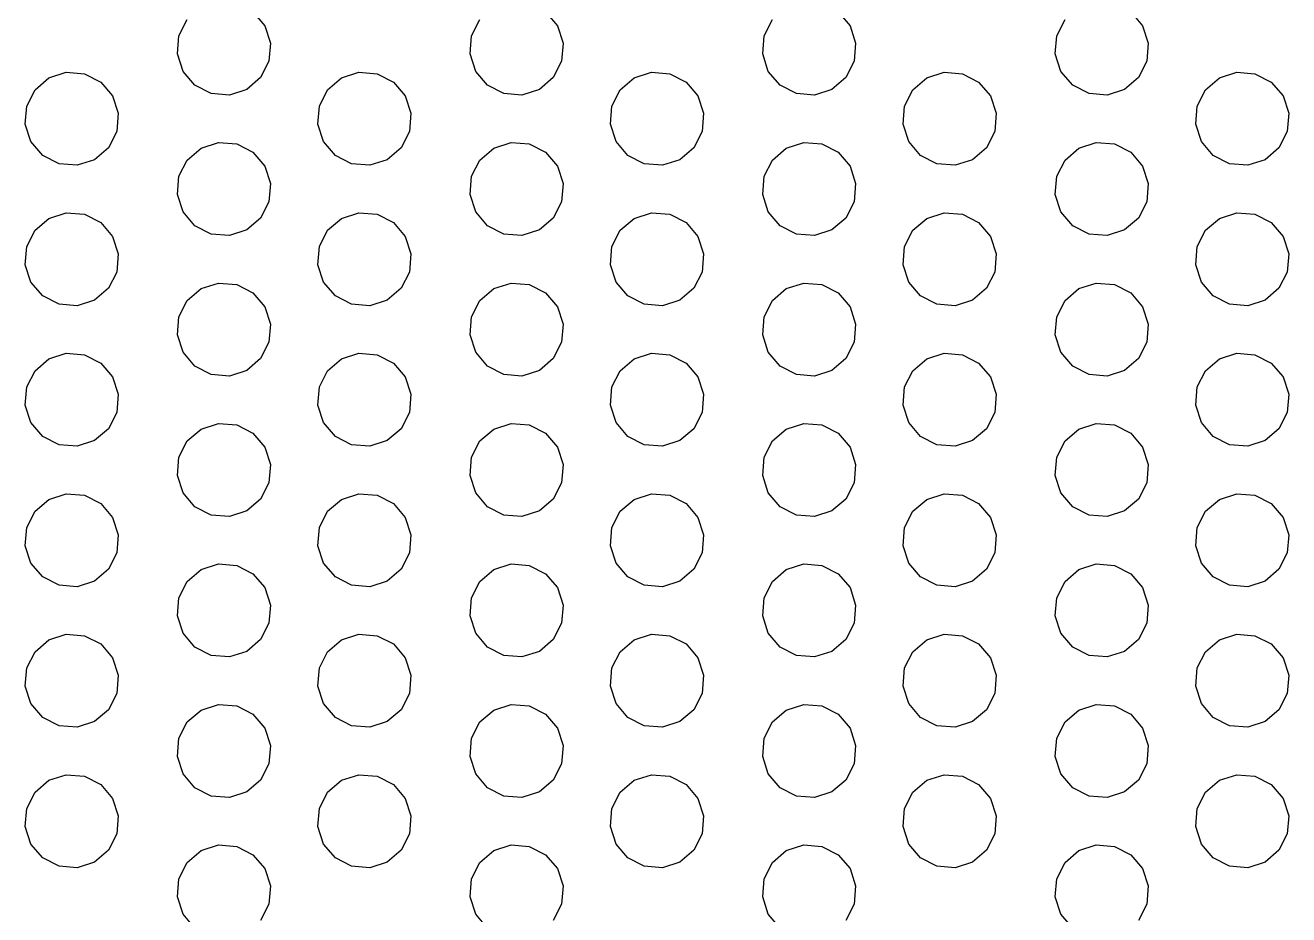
# Model space of a CAD drawing. Header units: metres. Extents: x 50 to 377, y 20 to 300.
# Drawn here: x 215.48 to 242.47, y 51.63 to 70.62 of the extents above; entities that cross this region are included whole.
import ezdxf

# ---------------------------------------------------------------- set-up
doc = ezdxf.new("R2010")
doc.units = ezdxf.units.M

msp = doc.modelspace()

# ---------------------------------------------------------------- linework, layer by layer
at = {"layer": 'Layer0'}
for p, q in [((218.766, 70.396), (218.943, 70.743)), ((220.348, 70.908), (220.601, 70.611)), ((225.016, 70.396), (225.193, 70.743)), ((226.598, 70.908), (226.851, 70.611)), ((231.266, 70.396), (231.443, 70.743)), ((232.848, 70.908), (233.101, 70.611)), ((237.516, 70.396), (237.693, 70.743)), ((239.098, 70.908), (239.351, 70.611)), ((220.601, 70.611), (220.721, 70.24)), ((226.851, 70.611), (226.971, 70.24)), ((233.101, 70.611), (233.221, 70.24)), ((239.351, 70.611), (239.471, 70.24)), ((218.735, 70.007), (218.766, 70.396)), ((220.721, 70.24), (220.69, 69.851)), ((224.985, 70.007), (225.016, 70.396)), ((226.971, 70.24), (226.94, 69.851)), ((231.235, 70.007), (231.266, 70.396)), ((233.221, 70.24), (233.19, 69.851)), ((237.485, 70.007), (237.516, 70.396)), ((239.471, 70.24), (239.44, 69.851)), ((218.855, 69.636), (218.735, 70.007)), ((225.105, 69.636), (224.985, 70.007)), ((231.355, 69.636), (231.235, 70.007)), ((237.605, 69.636), (237.485, 70.007)), ((219.108, 69.339), (218.855, 69.636)), ((220.69, 69.851), (220.512, 69.503)), ((225.358, 69.339), (225.105, 69.636)), ((226.94, 69.851), (226.762, 69.503)), ((231.608, 69.339), (231.355, 69.636)), ((233.19, 69.851), (233.012, 69.503)), ((237.858, 69.339), (237.605, 69.636)), ((239.44, 69.851), (239.262, 69.503)), ((215.693, 69.243), (215.99, 69.496)), ((215.99, 69.496), (216.361, 69.616)), ((216.361, 69.616), (216.75, 69.585)), ((216.75, 69.585), (217.098, 69.408)), ((217.098, 69.408), (217.351, 69.111)), ((220.512, 69.503), (220.215, 69.25)), ((221.943, 69.243), (222.24, 69.496)), ((222.24, 69.496), (222.611, 69.616)), ((222.611, 69.616), (223, 69.585)), ((223, 69.585), (223.348, 69.408)), ((223.348, 69.408), (223.601, 69.111)), ((226.762, 69.503), (226.465, 69.25)), ((228.193, 69.243), (228.49, 69.496)), ((228.49, 69.496), (228.861, 69.616)), ((228.861, 69.616), (229.25, 69.585)), ((229.25, 69.585), (229.598, 69.408)), ((229.598, 69.408), (229.851, 69.111)), ((233.012, 69.503), (232.715, 69.25)), ((234.443, 69.243), (234.74, 69.496)), ((234.74, 69.496), (235.111, 69.616)), ((235.111, 69.616), (235.5, 69.585)), ((235.5, 69.585), (235.848, 69.408)), ((235.848, 69.408), (236.101, 69.111)), ((239.262, 69.503), (238.965, 69.25)), ((240.693, 69.243), (240.99, 69.496)), ((240.99, 69.496), (241.361, 69.616)), ((241.361, 69.616), (241.75, 69.585)), ((241.75, 69.585), (242.098, 69.408)), ((242.098, 69.408), (242.351, 69.111)), ((215.516, 68.896), (215.693, 69.243)), ((217.351, 69.111), (217.471, 68.74)), ((219.455, 69.161), (219.108, 69.339)), ((219.844, 69.13), (219.455, 69.161)), ((220.215, 69.25), (219.844, 69.13)), ((221.766, 68.896), (221.943, 69.243)), ((223.601, 69.111), (223.721, 68.74)), ((225.705, 69.161), (225.358, 69.339)), ((226.094, 69.13), (225.705, 69.161)), ((226.465, 69.25), (226.094, 69.13)), ((228.016, 68.896), (228.193, 69.243)), ((229.851, 69.111), (229.971, 68.74)), ((231.955, 69.161), (231.608, 69.339)), ((232.344, 69.13), (231.955, 69.161)), ((232.715, 69.25), (232.344, 69.13)), ((234.266, 68.896), (234.443, 69.243)), ((236.101, 69.111), (236.221, 68.74)), ((238.205, 69.161), (237.858, 69.339)), ((238.594, 69.13), (238.205, 69.161)), ((238.965, 69.25), (238.594, 69.13)), ((240.516, 68.896), (240.693, 69.243)), ((242.351, 69.111), (242.471, 68.74)), ((215.485, 68.507), (215.516, 68.896)), ((221.735, 68.507), (221.766, 68.896)), ((227.985, 68.507), (228.016, 68.896)), ((234.235, 68.507), (234.266, 68.896)), ((240.485, 68.507), (240.516, 68.896)), ((217.471, 68.74), (217.44, 68.351)), ((223.721, 68.74), (223.69, 68.351)), ((229.971, 68.74), (229.94, 68.351)), ((236.221, 68.74), (236.19, 68.351)), ((242.471, 68.74), (242.44, 68.351)), ((215.605, 68.136), (215.485, 68.507)), ((217.44, 68.351), (217.262, 68.003)), ((221.855, 68.136), (221.735, 68.507)), ((223.69, 68.351), (223.512, 68.003)), ((228.105, 68.136), (227.985, 68.507)), ((229.94, 68.351), (229.762, 68.003)), ((234.355, 68.136), (234.235, 68.507)), ((236.19, 68.351), (236.012, 68.003)), ((240.605, 68.136), (240.485, 68.507)), ((242.44, 68.351), (242.262, 68.003)), ((215.858, 67.839), (215.605, 68.136)), ((219.24, 67.996), (219.611, 68.116)), ((219.611, 68.116), (220, 68.085)), ((220, 68.085), (220.348, 67.908)), ((222.108, 67.839), (221.855, 68.136)), ((225.49, 67.996), (225.861, 68.116)), ((225.861, 68.116), (226.25, 68.085)), ((226.25, 68.085), (226.598, 67.908)), ((228.358, 67.839), (228.105, 68.136)), ((231.74, 67.996), (232.111, 68.116)), ((232.111, 68.116), (232.5, 68.085)), ((232.5, 68.085), (232.848, 67.908)), ((234.608, 67.839), (234.355, 68.136)), ((237.99, 67.996), (238.361, 68.116)), ((238.361, 68.116), (238.75, 68.085)), ((238.75, 68.085), (239.098, 67.908)), ((240.858, 67.839), (240.605, 68.136)), ((216.205, 67.661), (215.858, 67.839)), ((216.965, 67.75), (216.594, 67.63)), ((217.262, 68.003), (216.965, 67.75)), ((218.766, 67.396), (218.943, 67.743)), ((218.943, 67.743), (219.24, 67.996)), ((220.348, 67.908), (220.601, 67.611)), ((222.455, 67.661), (222.108, 67.839)), ((223.215, 67.75), (222.844, 67.63)), ((223.512, 68.003), (223.215, 67.75)), ((225.016, 67.396), (225.193, 67.743)), ((225.193, 67.743), (225.49, 67.996)), ((226.598, 67.908), (226.851, 67.611)), ((228.705, 67.661), (228.358, 67.839)), ((229.465, 67.75), (229.094, 67.63)), ((229.762, 68.003), (229.465, 67.75)), ((231.266, 67.396), (231.443, 67.743)), ((231.443, 67.743), (231.74, 67.996)), ((232.848, 67.908), (233.101, 67.611)), ((234.955, 67.661), (234.608, 67.839)), ((235.715, 67.75), (235.344, 67.63)), ((236.012, 68.003), (235.715, 67.75)), ((237.516, 67.396), (237.693, 67.743)), ((237.693, 67.743), (237.99, 67.996)), ((239.098, 67.908), (239.351, 67.611)), ((241.205, 67.661), (240.858, 67.839)), ((241.965, 67.75), (241.594, 67.63)), ((242.262, 68.003), (241.965, 67.75)), ((216.594, 67.63), (216.205, 67.661)), ((220.601, 67.611), (220.721, 67.24)), ((222.844, 67.63), (222.455, 67.661)), ((226.851, 67.611), (226.971, 67.24)), ((229.094, 67.63), (228.705, 67.661)), ((233.101, 67.611), (233.221, 67.24)), ((235.344, 67.63), (234.955, 67.661)), ((239.351, 67.611), (239.471, 67.24)), ((241.594, 67.63), (241.205, 67.661)), ((218.735, 67.007), (218.766, 67.396)), ((220.721, 67.24), (220.69, 66.851)), ((224.985, 67.007), (225.016, 67.396)), ((226.971, 67.24), (226.94, 66.851)), ((231.235, 67.007), (231.266, 67.396)), ((233.221, 67.24), (233.19, 66.851)), ((237.485, 67.007), (237.516, 67.396)), ((239.471, 67.24), (239.44, 66.851)), ((218.855, 66.636), (218.735, 67.007)), ((225.105, 66.636), (224.985, 67.007)), ((231.355, 66.636), (231.235, 67.007)), ((237.605, 66.636), (237.485, 67.007)), ((220.69, 66.851), (220.512, 66.503)), ((226.94, 66.851), (226.762, 66.503)), ((233.19, 66.851), (233.012, 66.503)), ((239.44, 66.851), (239.262, 66.503)), ((215.693, 66.243), (215.99, 66.496)), ((215.99, 66.496), (216.361, 66.616)), ((216.361, 66.616), (216.75, 66.585)), ((216.75, 66.585), (217.098, 66.408)), ((217.098, 66.408), (217.351, 66.111)), ((219.108, 66.339), (218.855, 66.636)), ((220.512, 66.503), (220.215, 66.25)), ((221.943, 66.243), (222.24, 66.496)), ((222.24, 66.496), (222.611, 66.616)), ((222.611, 66.616), (223, 66.585)), ((223, 66.585), (223.348, 66.408)), ((223.348, 66.408), (223.601, 66.111)), ((225.358, 66.339), (225.105, 66.636)), ((226.762, 66.503), (226.465, 66.25)), ((228.193, 66.243), (228.49, 66.496)), ((228.49, 66.496), (228.861, 66.616)), ((228.861, 66.616), (229.25, 66.585)), ((229.25, 66.585), (229.598, 66.408)), ((229.598, 66.408), (229.851, 66.111)), ((231.608, 66.339), (231.355, 66.636)), ((233.012, 66.503), (232.715, 66.25)), ((234.443, 66.243), (234.74, 66.496)), ((234.74, 66.496), (235.111, 66.616)), ((235.111, 66.616), (235.5, 66.585)), ((235.5, 66.585), (235.848, 66.408)), ((235.848, 66.408), (236.101, 66.111)), ((237.858, 66.339), (237.605, 66.636)), ((239.262, 66.503), (238.965, 66.25)), ((240.693, 66.243), (240.99, 66.496)), ((240.99, 66.496), (241.361, 66.616)), ((241.361, 66.616), (241.75, 66.585)), ((241.75, 66.585), (242.098, 66.408)), ((242.098, 66.408), (242.351, 66.111)), ((215.516, 65.896), (215.693, 66.243)), ((219.455, 66.161), (219.108, 66.339)), ((219.844, 66.13), (219.455, 66.161)), ((220.215, 66.25), (219.844, 66.13)), ((221.766, 65.896), (221.943, 66.243)), ((225.705, 66.161), (225.358, 66.339)), ((226.094, 66.13), (225.705, 66.161)), ((226.465, 66.25), (226.094, 66.13)), ((228.016, 65.896), (228.193, 66.243)), ((231.955, 66.161), (231.608, 66.339)), ((232.344, 66.13), (231.955, 66.161)), ((232.715, 66.25), (232.344, 66.13)), ((234.266, 65.896), (234.443, 66.243)), ((238.205, 66.161), (237.858, 66.339)), ((238.594, 66.13), (238.205, 66.161)), ((238.965, 66.25), (238.594, 66.13)), ((240.516, 65.896), (240.693, 66.243)), ((215.485, 65.507), (215.516, 65.896)), ((217.351, 66.111), (217.471, 65.74)), ((221.735, 65.507), (221.766, 65.896)), ((223.601, 66.111), (223.721, 65.74)), ((227.985, 65.507), (228.016, 65.896)), ((229.851, 66.111), (229.971, 65.74)), ((234.235, 65.507), (234.266, 65.896)), ((236.101, 66.111), (236.221, 65.74)), ((240.485, 65.507), (240.516, 65.896)), ((242.351, 66.111), (242.471, 65.74)), ((217.471, 65.74), (217.44, 65.351)), ((223.721, 65.74), (223.69, 65.351)), ((229.971, 65.74), (229.94, 65.351)), ((236.221, 65.74), (236.19, 65.351)), ((242.471, 65.74), (242.44, 65.351)), ((215.605, 65.136), (215.485, 65.507)), ((217.44, 65.351), (217.262, 65.003)), ((221.855, 65.136), (221.735, 65.507)), ((223.69, 65.351), (223.512, 65.003)), ((228.105, 65.136), (227.985, 65.507)), ((229.94, 65.351), (229.762, 65.003)), ((234.355, 65.136), (234.235, 65.507)), ((236.19, 65.351), (236.012, 65.003)), ((240.605, 65.136), (240.485, 65.507)), ((242.44, 65.351), (242.262, 65.003)), ((215.858, 64.839), (215.605, 65.136)), ((219.24, 64.996), (219.611, 65.116)), ((219.611, 65.116), (220, 65.085)), ((220, 65.085), (220.348, 64.908)), ((222.108, 64.839), (221.855, 65.136)), ((225.49, 64.996), (225.861, 65.116)), ((225.861, 65.116), (226.25, 65.085)), ((226.25, 65.085), (226.598, 64.908)), ((228.358, 64.839), (228.105, 65.136)), ((231.74, 64.996), (232.111, 65.116)), ((232.111, 65.116), (232.5, 65.085)), ((232.5, 65.085), (232.848, 64.908)), ((234.608, 64.839), (234.355, 65.136)), ((237.99, 64.996), (238.361, 65.116)), ((238.361, 65.116), (238.75, 65.085)), ((238.75, 65.085), (239.098, 64.908)), ((240.858, 64.839), (240.605, 65.136)), ((216.205, 64.661), (215.858, 64.839)), ((217.262, 65.003), (216.965, 64.75)), ((218.943, 64.743), (219.24, 64.996)), ((220.348, 64.908), (220.601, 64.611)), ((222.455, 64.661), (222.108, 64.839)), ((223.512, 65.003), (223.215, 64.75)), ((225.193, 64.743), (225.49, 64.996)), ((226.598, 64.908), (226.851, 64.611)), ((228.705, 64.661), (228.358, 64.839)), ((229.762, 65.003), (229.465, 64.75)), ((231.443, 64.743), (231.74, 64.996)), ((232.848, 64.908), (233.101, 64.611)), ((234.955, 64.661), (234.608, 64.839)), ((236.012, 65.003), (235.715, 64.75)), ((237.693, 64.743), (237.99, 64.996)), ((239.098, 64.908), (239.351, 64.611)), ((241.205, 64.661), (240.858, 64.839)), ((242.262, 65.003), (241.965, 64.75)), ((216.594, 64.63), (216.205, 64.661)), ((216.965, 64.75), (216.594, 64.63)), ((218.766, 64.396), (218.943, 64.743)), ((220.601, 64.611), (220.721, 64.24)), ((222.844, 64.63), (222.455, 64.661)), ((223.215, 64.75), (222.844, 64.63)), ((225.016, 64.396), (225.193, 64.743)), ((226.851, 64.611), (226.971, 64.24)), ((229.094, 64.63), (228.705, 64.661)), ((229.465, 64.75), (229.094, 64.63)), ((231.266, 64.396), (231.443, 64.743)), ((233.101, 64.611), (233.221, 64.24)), ((235.344, 64.63), (234.955, 64.661)), ((235.715, 64.75), (235.344, 64.63)), ((237.516, 64.396), (237.693, 64.743)), ((239.351, 64.611), (239.471, 64.24)), ((241.594, 64.63), (241.205, 64.661)), ((241.965, 64.75), (241.594, 64.63)), ((218.735, 64.007), (218.766, 64.396)), ((220.721, 64.24), (220.69, 63.851)), ((224.985, 64.007), (225.016, 64.396)), ((226.971, 64.24), (226.94, 63.851)), ((231.235, 64.007), (231.266, 64.396)), ((233.221, 64.24), (233.19, 63.851)), ((237.485, 64.007), (237.516, 64.396)), ((239.471, 64.24), (239.44, 63.851)), ((218.855, 63.636), (218.735, 64.007)), ((225.105, 63.636), (224.985, 64.007)), ((231.355, 63.636), (231.235, 64.007)), ((237.605, 63.636), (237.485, 64.007)), ((220.69, 63.851), (220.512, 63.503)), ((226.94, 63.851), (226.762, 63.503)), ((233.19, 63.851), (233.012, 63.503)), ((239.44, 63.851), (239.262, 63.503)), ((215.693, 63.243), (215.99, 63.496)), ((215.99, 63.496), (216.361, 63.616)), ((216.361, 63.616), (216.75, 63.585)), ((216.75, 63.585), (217.098, 63.408)), ((219.108, 63.339), (218.855, 63.636)), ((220.512, 63.503), (220.215, 63.25)), ((221.943, 63.243), (222.24, 63.496)), ((222.24, 63.496), (222.611, 63.616)), ((222.611, 63.616), (223, 63.585)), ((223, 63.585), (223.348, 63.408)), ((225.358, 63.339), (225.105, 63.636)), ((226.762, 63.503), (226.465, 63.25)), ((228.193, 63.243), (228.49, 63.496)), ((228.49, 63.496), (228.861, 63.616)), ((228.861, 63.616), (229.25, 63.585)), ((229.25, 63.585), (229.598, 63.408)), ((231.608, 63.339), (231.355, 63.636)), ((233.012, 63.503), (232.715, 63.25)), ((234.443, 63.243), (234.74, 63.496)), ((234.74, 63.496), (235.111, 63.616)), ((235.111, 63.616), (235.5, 63.585)), ((235.5, 63.585), (235.848, 63.408)), ((237.858, 63.339), (237.605, 63.636)), ((239.262, 63.503), (238.965, 63.25)), ((240.693, 63.243), (240.99, 63.496)), ((240.99, 63.496), (241.361, 63.616)), ((241.361, 63.616), (241.75, 63.585)), ((241.75, 63.585), (242.098, 63.408)), ((215.516, 62.896), (215.693, 63.243)), ((217.098, 63.408), (217.351, 63.111)), ((219.455, 63.161), (219.108, 63.339)), ((219.844, 63.13), (219.455, 63.161)), ((220.215, 63.25), (219.844, 63.13)), ((221.766, 62.896), (221.943, 63.243)), ((223.348, 63.408), (223.601, 63.111)), ((225.705, 63.161), (225.358, 63.339)), ((226.094, 63.13), (225.705, 63.161)), ((226.465, 63.25), (226.094, 63.13)), ((228.016, 62.896), (228.193, 63.243)), ((229.598, 63.408), (229.851, 63.111)), ((231.955, 63.161), (231.608, 63.339)), ((232.344, 63.13), (231.955, 63.161)), ((232.715, 63.25), (232.344, 63.13)), ((234.266, 62.896), (234.443, 63.243)), ((235.848, 63.408), (236.101, 63.111)), ((238.205, 63.161), (237.858, 63.339)), ((238.594, 63.13), (238.205, 63.161)), ((238.965, 63.25), (238.594, 63.13)), ((240.516, 62.896), (240.693, 63.243)), ((242.098, 63.408), (242.351, 63.111)), ((215.485, 62.507), (215.516, 62.896)), ((217.351, 63.111), (217.471, 62.74)), ((221.735, 62.507), (221.766, 62.896)), ((223.601, 63.111), (223.721, 62.74)), ((227.985, 62.507), (228.016, 62.896)), ((229.851, 63.111), (229.971, 62.74)), ((234.235, 62.507), (234.266, 62.896)), ((236.101, 63.111), (236.221, 62.74)), ((240.485, 62.507), (240.516, 62.896)), ((242.351, 63.111), (242.471, 62.74)), ((217.471, 62.74), (217.44, 62.351)), ((223.721, 62.74), (223.69, 62.351)), ((229.971, 62.74), (229.94, 62.351)), ((236.221, 62.74), (236.19, 62.351)), ((242.471, 62.74), (242.44, 62.351)), ((215.605, 62.136), (215.485, 62.507)), ((217.44, 62.351), (217.262, 62.003)), ((221.855, 62.136), (221.735, 62.507)), ((223.69, 62.351), (223.512, 62.003)), ((228.105, 62.136), (227.985, 62.507)), ((229.94, 62.351), (229.762, 62.003)), ((234.355, 62.136), (234.235, 62.507)), ((236.19, 62.351), (236.012, 62.003)), ((240.605, 62.136), (240.485, 62.507)), ((242.44, 62.351), (242.262, 62.003)), ((215.858, 61.839), (215.605, 62.136)), ((219.24, 61.996), (219.611, 62.116)), ((219.611, 62.116), (220, 62.085)), ((220, 62.085), (220.348, 61.908)), ((222.108, 61.839), (221.855, 62.136)), ((225.49, 61.996), (225.861, 62.116)), ((225.861, 62.116), (226.25, 62.085)), ((226.25, 62.085), (226.598, 61.908)), ((228.358, 61.839), (228.105, 62.136)), ((231.74, 61.996), (232.111, 62.116)), ((232.111, 62.116), (232.5, 62.085)), ((232.5, 62.085), (232.848, 61.908)), ((234.608, 61.839), (234.355, 62.136)), ((237.99, 61.996), (238.361, 62.116)), ((238.361, 62.116), (238.75, 62.085)), ((238.75, 62.085), (239.098, 61.908)), ((240.858, 61.839), (240.605, 62.136)), ((216.205, 61.661), (215.858, 61.839)), ((217.262, 62.003), (216.965, 61.75)), ((218.943, 61.743), (219.24, 61.996)), ((220.348, 61.908), (220.601, 61.611)), ((222.455, 61.661), (222.108, 61.839)), ((223.512, 62.003), (223.215, 61.75)), ((225.193, 61.743), (225.49, 61.996)), ((226.598, 61.908), (226.851, 61.611)), ((228.705, 61.661), (228.358, 61.839)), ((229.762, 62.003), (229.465, 61.75)), ((231.443, 61.743), (231.74, 61.996)), ((232.848, 61.908), (233.101, 61.611)), ((234.955, 61.661), (234.608, 61.839)), ((236.012, 62.003), (235.715, 61.75)), ((237.693, 61.743), (237.99, 61.996)), ((239.098, 61.908), (239.351, 61.611)), ((241.205, 61.661), (240.858, 61.839)), ((242.262, 62.003), (241.965, 61.75)), ((216.594, 61.63), (216.205, 61.661)), ((216.965, 61.75), (216.594, 61.63)), ((218.766, 61.396), (218.943, 61.743)), ((220.601, 61.611), (220.721, 61.24)), ((222.844, 61.63), (222.455, 61.661)), ((223.215, 61.75), (222.844, 61.63)), ((225.016, 61.396), (225.193, 61.743)), ((226.851, 61.611), (226.971, 61.24)), ((229.094, 61.63), (228.705, 61.661)), ((229.465, 61.75), (229.094, 61.63)), ((231.266, 61.396), (231.443, 61.743)), ((233.101, 61.611), (233.221, 61.24)), ((235.344, 61.63), (234.955, 61.661)), ((235.715, 61.75), (235.344, 61.63)), ((237.516, 61.396), (237.693, 61.743)), ((239.351, 61.611), (239.471, 61.24)), ((241.594, 61.63), (241.205, 61.661)), ((241.965, 61.75), (241.594, 61.63)), ((218.735, 61.007), (218.766, 61.396)), ((224.985, 61.007), (225.016, 61.396)), ((231.235, 61.007), (231.266, 61.396)), ((237.485, 61.007), (237.516, 61.396)), ((218.855, 60.636), (218.735, 61.007)), ((220.721, 61.24), (220.69, 60.851)), ((225.105, 60.636), (224.985, 61.007)), ((226.971, 61.24), (226.94, 60.851)), ((231.355, 60.636), (231.235, 61.007)), ((233.221, 61.24), (233.19, 60.851)), ((237.605, 60.636), (237.485, 61.007)), ((239.471, 61.24), (239.44, 60.851)), ((220.69, 60.851), (220.512, 60.503)), ((226.94, 60.851), (226.762, 60.503)), ((233.19, 60.851), (233.012, 60.503)), ((239.44, 60.851), (239.262, 60.503)), ((215.693, 60.243), (215.99, 60.496)), ((215.99, 60.496), (216.361, 60.616)), ((216.361, 60.616), (216.75, 60.585)), ((216.75, 60.585), (217.098, 60.408)), ((219.108, 60.339), (218.855, 60.636)), ((220.512, 60.503), (220.215, 60.25)), ((221.943, 60.243), (222.24, 60.496)), ((222.24, 60.496), (222.611, 60.616)), ((222.611, 60.616), (223, 60.585)), ((223, 60.585), (223.348, 60.408)), ((225.358, 60.339), (225.105, 60.636)), ((226.762, 60.503), (226.465, 60.25)), ((228.193, 60.243), (228.49, 60.496)), ((228.49, 60.496), (228.861, 60.616)), ((228.861, 60.616), (229.25, 60.585)), ((229.25, 60.585), (229.598, 60.408)), ((231.608, 60.339), (231.355, 60.636)), ((233.012, 60.503), (232.715, 60.25)), ((234.443, 60.243), (234.74, 60.496)), ((234.74, 60.496), (235.111, 60.616)), ((235.111, 60.616), (235.5, 60.585)), ((235.5, 60.585), (235.848, 60.408)), ((237.858, 60.339), (237.605, 60.636)), ((239.262, 60.503), (238.965, 60.25)), ((240.693, 60.243), (240.99, 60.496)), ((240.99, 60.496), (241.361, 60.616)), ((241.361, 60.616), (241.75, 60.585)), ((241.75, 60.585), (242.098, 60.408)), ((215.516, 59.896), (215.693, 60.243)), ((217.098, 60.408), (217.351, 60.111)), ((219.455, 60.161), (219.108, 60.339)), ((220.215, 60.25), (219.844, 60.13)), ((221.766, 59.896), (221.943, 60.243)), ((223.348, 60.408), (223.601, 60.111)), ((225.705, 60.161), (225.358, 60.339)), ((226.465, 60.25), (226.094, 60.13)), ((228.016, 59.896), (228.193, 60.243)), ((229.598, 60.408), (229.851, 60.111)), ((231.955, 60.161), (231.608, 60.339)), ((232.715, 60.25), (232.344, 60.13)), ((234.266, 59.896), (234.443, 60.243)), ((235.848, 60.408), (236.101, 60.111)), ((238.205, 60.161), (237.858, 60.339)), ((238.965, 60.25), (238.594, 60.13)), ((240.516, 59.896), (240.693, 60.243)), ((242.098, 60.408), (242.351, 60.111)), ((217.351, 60.111), (217.471, 59.74)), ((219.844, 60.13), (219.455, 60.161)), ((223.601, 60.111), (223.721, 59.74)), ((226.094, 60.13), (225.705, 60.161)), ((229.851, 60.111), (229.971, 59.74)), ((232.344, 60.13), (231.955, 60.161)), ((236.101, 60.111), (236.221, 59.74)), ((238.594, 60.13), (238.205, 60.161)), ((242.351, 60.111), (242.471, 59.74)), ((215.485, 59.507), (215.516, 59.896)), ((217.471, 59.74), (217.44, 59.351)), ((221.735, 59.507), (221.766, 59.896)), ((223.721, 59.74), (223.69, 59.351)), ((227.985, 59.507), (228.016, 59.896)), ((229.971, 59.74), (229.94, 59.351)), ((234.235, 59.507), (234.266, 59.896)), ((236.221, 59.74), (236.19, 59.351)), ((240.485, 59.507), (240.516, 59.896)), ((242.471, 59.74), (242.44, 59.351)), ((215.605, 59.136), (215.485, 59.507)), ((221.855, 59.136), (221.735, 59.507)), ((228.105, 59.136), (227.985, 59.507)), ((234.355, 59.136), (234.235, 59.507)), ((240.605, 59.136), (240.485, 59.507)), ((215.858, 58.839), (215.605, 59.136)), ((217.44, 59.351), (217.262, 59.003)), ((219.24, 58.996), (219.611, 59.116)), ((219.611, 59.116), (220, 59.085)), ((222.108, 58.839), (221.855, 59.136)), ((223.69, 59.351), (223.512, 59.003)), ((225.49, 58.996), (225.861, 59.116)), ((225.861, 59.116), (226.25, 59.085)), ((228.358, 58.839), (228.105, 59.136)), ((229.94, 59.351), (229.762, 59.003)), ((231.74, 58.996), (232.111, 59.116)), ((232.111, 59.116), (232.5, 59.085)), ((234.608, 58.839), (234.355, 59.136)), ((236.19, 59.351), (236.012, 59.003)), ((237.99, 58.996), (238.361, 59.116)), ((238.361, 59.116), (238.75, 59.085)), ((240.858, 58.839), (240.605, 59.136)), ((242.44, 59.351), (242.262, 59.003)), ((216.205, 58.661), (215.858, 58.839)), ((217.262, 59.003), (216.965, 58.75)), ((218.943, 58.743), (219.24, 58.996)), ((220, 59.085), (220.348, 58.908)), ((220.348, 58.908), (220.601, 58.611)), ((222.455, 58.661), (222.108, 58.839)), ((223.512, 59.003), (223.215, 58.75)), ((225.193, 58.743), (225.49, 58.996)), ((226.25, 59.085), (226.598, 58.908)), ((226.598, 58.908), (226.851, 58.611)), ((228.705, 58.661), (228.358, 58.839)), ((229.762, 59.003), (229.465, 58.75)), ((231.443, 58.743), (231.74, 58.996)), ((232.5, 59.085), (232.848, 58.908)), ((232.848, 58.908), (233.101, 58.611)), ((234.955, 58.661), (234.608, 58.839)), ((236.012, 59.003), (235.715, 58.75)), ((237.693, 58.743), (237.99, 58.996)), ((238.75, 59.085), (239.098, 58.908)), ((239.098, 58.908), (239.351, 58.611)), ((241.205, 58.661), (240.858, 58.839)), ((242.262, 59.003), (241.965, 58.75)), ((216.594, 58.63), (216.205, 58.661)), ((216.965, 58.75), (216.594, 58.63)), ((218.766, 58.396), (218.943, 58.743)), ((220.601, 58.611), (220.721, 58.24)), ((222.844, 58.63), (222.455, 58.661)), ((223.215, 58.75), (222.844, 58.63)), ((225.016, 58.396), (225.193, 58.743)), ((226.851, 58.611), (226.971, 58.24)), ((229.094, 58.63), (228.705, 58.661)), ((229.465, 58.75), (229.094, 58.63)), ((231.266, 58.396), (231.443, 58.743)), ((233.101, 58.611), (233.221, 58.24)), ((235.344, 58.63), (234.955, 58.661)), ((235.715, 58.75), (235.344, 58.63)), ((237.516, 58.396), (237.693, 58.743)), ((239.351, 58.611), (239.471, 58.24)), ((241.594, 58.63), (241.205, 58.661)), ((241.965, 58.75), (241.594, 58.63)), ((218.735, 58.007), (218.766, 58.396)), ((224.985, 58.007), (225.016, 58.396)), ((231.235, 58.007), (231.266, 58.396)), ((237.485, 58.007), (237.516, 58.396)), ((220.721, 58.24), (220.69, 57.851)), ((226.971, 58.24), (226.94, 57.851)), ((233.221, 58.24), (233.19, 57.851)), ((239.471, 58.24), (239.44, 57.851)), ((218.855, 57.636), (218.735, 58.007)), ((220.69, 57.851), (220.512, 57.503)), ((225.105, 57.636), (224.985, 58.007)), ((226.94, 57.851), (226.762, 57.503)), ((231.355, 57.636), (231.235, 58.007)), ((233.19, 57.851), (233.012, 57.503)), ((237.605, 57.636), (237.485, 58.007)), ((239.44, 57.851), (239.262, 57.503)), ((215.693, 57.243), (215.99, 57.496)), ((215.99, 57.496), (216.361, 57.616)), ((216.361, 57.616), (216.75, 57.585)), ((216.75, 57.585), (217.098, 57.408)), ((219.108, 57.339), (218.855, 57.636)), ((220.512, 57.503), (220.215, 57.25)), ((221.943, 57.243), (222.24, 57.496)), ((222.24, 57.496), (222.611, 57.616)), ((222.611, 57.616), (223, 57.585)), ((223, 57.585), (223.348, 57.408)), ((225.358, 57.339), (225.105, 57.636)), ((226.762, 57.503), (226.465, 57.25)), ((228.193, 57.243), (228.49, 57.496)), ((228.49, 57.496), (228.861, 57.616)), ((228.861, 57.616), (229.25, 57.585)), ((229.25, 57.585), (229.598, 57.408)), ((231.608, 57.339), (231.355, 57.636)), ((233.012, 57.503), (232.715, 57.25)), ((234.443, 57.243), (234.74, 57.496)), ((234.74, 57.496), (235.111, 57.616)), ((235.111, 57.616), (235.5, 57.585)), ((235.5, 57.585), (235.848, 57.408)), ((237.858, 57.339), (237.605, 57.636)), ((239.262, 57.503), (238.965, 57.25)), ((240.693, 57.243), (240.99, 57.496)), ((240.99, 57.496), (241.361, 57.616)), ((241.361, 57.616), (241.75, 57.585)), ((241.75, 57.585), (242.098, 57.408)), ((215.516, 56.896), (215.693, 57.243)), ((217.098, 57.408), (217.351, 57.111)), ((219.455, 57.161), (219.108, 57.339)), ((220.215, 57.25), (219.844, 57.13)), ((221.766, 56.896), (221.943, 57.243)), ((223.348, 57.408), (223.601, 57.111)), ((225.705, 57.161), (225.358, 57.339)), ((226.465, 57.25), (226.094, 57.13)), ((228.016, 56.896), (228.193, 57.243)), ((229.598, 57.408), (229.851, 57.111)), ((231.955, 57.161), (231.608, 57.339)), ((232.715, 57.25), (232.344, 57.13)), ((234.266, 56.896), (234.443, 57.243)), ((235.848, 57.408), (236.101, 57.111)), ((238.205, 57.161), (237.858, 57.339)), ((238.965, 57.25), (238.594, 57.13)), ((240.516, 56.896), (240.693, 57.243)), ((242.098, 57.408), (242.351, 57.111)), ((217.351, 57.111), (217.471, 56.74)), ((219.844, 57.13), (219.455, 57.161)), ((223.601, 57.111), (223.721, 56.74)), ((226.094, 57.13), (225.705, 57.161)), ((229.851, 57.111), (229.971, 56.74)), ((232.344, 57.13), (231.955, 57.161)), ((236.101, 57.111), (236.221, 56.74)), ((238.594, 57.13), (238.205, 57.161)), ((242.351, 57.111), (242.471, 56.74)), ((215.485, 56.507), (215.516, 56.896)), ((217.471, 56.74), (217.44, 56.351)), ((221.735, 56.507), (221.766, 56.896)), ((223.721, 56.74), (223.69, 56.351)), ((227.985, 56.507), (228.016, 56.896)), ((229.971, 56.74), (229.94, 56.351)), ((234.235, 56.507), (234.266, 56.896)), ((236.221, 56.74), (236.19, 56.351)), ((240.485, 56.507), (240.516, 56.896)), ((242.471, 56.74), (242.44, 56.351)), ((215.605, 56.136), (215.485, 56.507)), ((221.855, 56.136), (221.735, 56.507)), ((228.105, 56.136), (227.985, 56.507)), ((234.355, 56.136), (234.235, 56.507)), ((240.605, 56.136), (240.485, 56.507)), ((215.858, 55.839), (215.605, 56.136)), ((217.44, 56.351), (217.262, 56.003)), ((222.108, 55.839), (221.855, 56.136)), ((223.69, 56.351), (223.512, 56.003)), ((228.358, 55.839), (228.105, 56.136)), ((229.94, 56.351), (229.762, 56.003)), ((234.608, 55.839), (234.355, 56.136)), ((236.19, 56.351), (236.012, 56.003)), ((240.858, 55.839), (240.605, 56.136)), ((242.44, 56.351), (242.262, 56.003)), ((217.262, 56.003), (216.965, 55.75)), ((218.943, 55.743), (219.24, 55.996)), ((219.24, 55.996), (219.611, 56.116)), ((219.611, 56.116), (220, 56.085)), ((220, 56.085), (220.348, 55.908)), ((220.348, 55.908), (220.601, 55.611)), ((223.512, 56.003), (223.215, 55.75)), ((225.193, 55.743), (225.49, 55.996)), ((225.49, 55.996), (225.861, 56.116)), ((225.861, 56.116), (226.25, 56.085)), ((226.25, 56.085), (226.598, 55.908)), ((226.598, 55.908), (226.851, 55.611)), ((229.762, 56.003), (229.465, 55.75)), ((231.443, 55.743), (231.74, 55.996)), ((231.74, 55.996), (232.111, 56.116)), ((232.111, 56.116), (232.5, 56.085)), ((232.5, 56.085), (232.848, 55.908)), ((232.848, 55.908), (233.101, 55.611)), ((236.012, 56.003), (235.715, 55.75)), ((237.693, 55.743), (237.99, 55.996)), ((237.99, 55.996), (238.361, 56.116)), ((238.361, 56.116), (238.75, 56.085)), ((238.75, 56.085), (239.098, 55.908)), ((239.098, 55.908), (239.351, 55.611)), ((242.262, 56.003), (241.965, 55.75)), ((216.205, 55.661), (215.858, 55.839)), ((216.594, 55.63), (216.205, 55.661)), ((216.965, 55.75), (216.594, 55.63)), ((218.766, 55.396), (218.943, 55.743)), ((220.601, 55.611), (220.721, 55.24)), ((222.455, 55.661), (222.108, 55.839)), ((222.844, 55.63), (222.455, 55.661)), ((223.215, 55.75), (222.844, 55.63)), ((225.016, 55.396), (225.193, 55.743)), ((226.851, 55.611), (226.971, 55.24)), ((228.705, 55.661), (228.358, 55.839)), ((229.094, 55.63), (228.705, 55.661)), ((229.465, 55.75), (229.094, 55.63)), ((231.266, 55.396), (231.443, 55.743)), ((233.101, 55.611), (233.221, 55.24)), ((234.955, 55.661), (234.608, 55.839)), ((235.344, 55.63), (234.955, 55.661)), ((235.715, 55.75), (235.344, 55.63)), ((237.516, 55.396), (237.693, 55.743)), ((239.351, 55.611), (239.471, 55.24)), ((241.205, 55.661), (240.858, 55.839)), ((241.594, 55.63), (241.205, 55.661)), ((241.965, 55.75), (241.594, 55.63)), ((218.735, 55.007), (218.766, 55.396)), ((224.985, 55.007), (225.016, 55.396)), ((231.235, 55.007), (231.266, 55.396)), ((237.485, 55.007), (237.516, 55.396)), ((220.721, 55.24), (220.69, 54.851)), ((226.971, 55.24), (226.94, 54.851)), ((233.221, 55.24), (233.19, 54.851)), ((239.471, 55.24), (239.44, 54.851)), ((218.855, 54.636), (218.735, 55.007)), ((220.69, 54.851), (220.512, 54.503)), ((225.105, 54.636), (224.985, 55.007)), ((226.94, 54.851), (226.762, 54.503)), ((231.355, 54.636), (231.235, 55.007)), ((233.19, 54.851), (233.012, 54.503)), ((237.605, 54.636), (237.485, 55.007)), ((239.44, 54.851), (239.262, 54.503)), ((215.99, 54.496), (216.361, 54.616)), ((216.361, 54.616), (216.75, 54.585)), ((216.75, 54.585), (217.098, 54.408)), ((219.108, 54.339), (218.855, 54.636)), ((222.24, 54.496), (222.611, 54.616)), ((222.611, 54.616), (223, 54.585)), ((223, 54.585), (223.348, 54.408)), ((225.358, 54.339), (225.105, 54.636)), ((228.49, 54.496), (228.861, 54.616)), ((228.861, 54.616), (229.25, 54.585)), ((229.25, 54.585), (229.598, 54.408)), ((231.608, 54.339), (231.355, 54.636)), ((234.74, 54.496), (235.111, 54.616)), ((235.111, 54.616), (235.5, 54.585)), ((235.5, 54.585), (235.848, 54.408)), ((237.858, 54.339), (237.605, 54.636)), ((240.99, 54.496), (241.361, 54.616)), ((241.361, 54.616), (241.75, 54.585)), ((241.75, 54.585), (242.098, 54.408)), ((215.516, 53.896), (215.693, 54.243)), ((215.693, 54.243), (215.99, 54.496)), ((217.098, 54.408), (217.351, 54.111)), ((219.455, 54.161), (219.108, 54.339)), ((220.215, 54.25), (219.844, 54.13)), ((220.512, 54.503), (220.215, 54.25)), ((221.766, 53.896), (221.943, 54.243)), ((221.943, 54.243), (222.24, 54.496)), ((223.348, 54.408), (223.601, 54.111)), ((225.705, 54.161), (225.358, 54.339)), ((226.465, 54.25), (226.094, 54.13)), ((226.762, 54.503), (226.465, 54.25)), ((228.016, 53.896), (228.193, 54.243)), ((228.193, 54.243), (228.49, 54.496)), ((229.598, 54.408), (229.851, 54.111)), ((231.955, 54.161), (231.608, 54.339)), ((232.715, 54.25), (232.344, 54.13)), ((233.012, 54.503), (232.715, 54.25)), ((234.266, 53.896), (234.443, 54.243)), ((234.443, 54.243), (234.74, 54.496)), ((235.848, 54.408), (236.101, 54.111)), ((238.205, 54.161), (237.858, 54.339)), ((238.965, 54.25), (238.594, 54.13)), ((239.262, 54.503), (238.965, 54.25)), ((240.516, 53.896), (240.693, 54.243)), ((240.693, 54.243), (240.99, 54.496)), ((242.098, 54.408), (242.351, 54.111)), ((217.351, 54.111), (217.471, 53.74)), ((219.844, 54.13), (219.455, 54.161)), ((223.601, 54.111), (223.721, 53.74)), ((226.094, 54.13), (225.705, 54.161)), ((229.851, 54.111), (229.971, 53.74)), ((232.344, 54.13), (231.955, 54.161)), ((236.101, 54.111), (236.221, 53.74)), ((238.594, 54.13), (238.205, 54.161)), ((242.351, 54.111), (242.471, 53.74)), ((215.485, 53.507), (215.516, 53.896)), ((217.471, 53.74), (217.44, 53.351)), ((221.735, 53.507), (221.766, 53.896)), ((223.721, 53.74), (223.69, 53.351)), ((227.985, 53.507), (228.016, 53.896)), ((229.971, 53.74), (229.94, 53.351)), ((234.235, 53.507), (234.266, 53.896)), ((236.221, 53.74), (236.19, 53.351)), ((240.485, 53.507), (240.516, 53.896)), ((242.471, 53.74), (242.44, 53.351)), ((215.605, 53.136), (215.485, 53.507)), ((221.855, 53.136), (221.735, 53.507)), ((228.105, 53.136), (227.985, 53.507)), ((234.355, 53.136), (234.235, 53.507)), ((240.605, 53.136), (240.485, 53.507)), ((217.44, 53.351), (217.262, 53.003)), ((223.69, 53.351), (223.512, 53.003)), ((229.94, 53.351), (229.762, 53.003)), ((236.19, 53.351), (236.012, 53.003)), ((242.44, 53.351), (242.262, 53.003)), ((215.858, 52.839), (215.605, 53.136)), ((217.262, 53.003), (216.965, 52.75)), ((218.943, 52.743), (219.24, 52.996)), ((219.24, 52.996), (219.611, 53.116)), ((219.611, 53.116), (220, 53.085)), ((220, 53.085), (220.348, 52.908)), ((220.348, 52.908), (220.601, 52.611)), ((222.108, 52.839), (221.855, 53.136)), ((223.512, 53.003), (223.215, 52.75)), ((225.193, 52.743), (225.49, 52.996)), ((225.49, 52.996), (225.861, 53.116)), ((225.861, 53.116), (226.25, 53.085)), ((226.25, 53.085), (226.598, 52.908)), ((226.598, 52.908), (226.851, 52.611)), ((228.358, 52.839), (228.105, 53.136)), ((229.762, 53.003), (229.465, 52.75)), ((231.443, 52.743), (231.74, 52.996)), ((231.74, 52.996), (232.111, 53.116)), ((232.111, 53.116), (232.5, 53.085)), ((232.5, 53.085), (232.848, 52.908)), ((232.848, 52.908), (233.101, 52.611)), ((234.608, 52.839), (234.355, 53.136)), ((236.012, 53.003), (235.715, 52.75)), ((237.693, 52.743), (237.99, 52.996)), ((237.99, 52.996), (238.361, 53.116)), ((238.361, 53.116), (238.75, 53.085)), ((238.75, 53.085), (239.098, 52.908)), ((239.098, 52.908), (239.351, 52.611)), ((240.858, 52.839), (240.605, 53.136)), ((242.262, 53.003), (241.965, 52.75)), ((216.205, 52.661), (215.858, 52.839)), ((216.594, 52.63), (216.205, 52.661)), ((216.965, 52.75), (216.594, 52.63)), ((218.766, 52.396), (218.943, 52.743)), ((222.455, 52.661), (222.108, 52.839)), ((222.844, 52.63), (222.455, 52.661)), ((223.215, 52.75), (222.844, 52.63)), ((225.016, 52.396), (225.193, 52.743)), ((228.705, 52.661), (228.358, 52.839)), ((229.094, 52.63), (228.705, 52.661)), ((229.465, 52.75), (229.094, 52.63)), ((231.266, 52.396), (231.443, 52.743)), ((234.955, 52.661), (234.608, 52.839)), ((235.344, 52.63), (234.955, 52.661)), ((235.715, 52.75), (235.344, 52.63)), ((237.516, 52.396), (237.693, 52.743)), ((241.205, 52.661), (240.858, 52.839)), ((241.594, 52.63), (241.205, 52.661)), ((241.965, 52.75), (241.594, 52.63)), ((218.735, 52.007), (218.766, 52.396)), ((220.601, 52.611), (220.721, 52.24)), ((224.985, 52.007), (225.016, 52.396)), ((226.851, 52.611), (226.971, 52.24)), ((231.235, 52.007), (231.266, 52.396)), ((233.101, 52.611), (233.221, 52.24)), ((237.485, 52.007), (237.516, 52.396)), ((239.351, 52.611), (239.471, 52.24)), ((220.721, 52.24), (220.69, 51.851)), ((226.971, 52.24), (226.94, 51.851)), ((233.221, 52.24), (233.19, 51.851)), ((239.471, 52.24), (239.44, 51.851)), ((218.855, 51.636), (218.735, 52.007)), ((220.69, 51.851), (220.512, 51.503)), ((225.105, 51.636), (224.985, 52.007)), ((226.94, 51.851), (226.762, 51.503)), ((231.355, 51.636), (231.235, 52.007)), ((233.19, 51.851), (233.012, 51.503)), ((237.605, 51.636), (237.485, 52.007)), ((239.44, 51.851), (239.262, 51.503)), ((219.108, 51.339), (218.855, 51.636)), ((225.358, 51.339), (225.105, 51.636)), ((231.608, 51.339), (231.355, 51.636)), ((237.858, 51.339), (237.605, 51.636))]:
    msp.add_line(p, q, dxfattribs=at)

doc.saveas('drawing.dxf')
